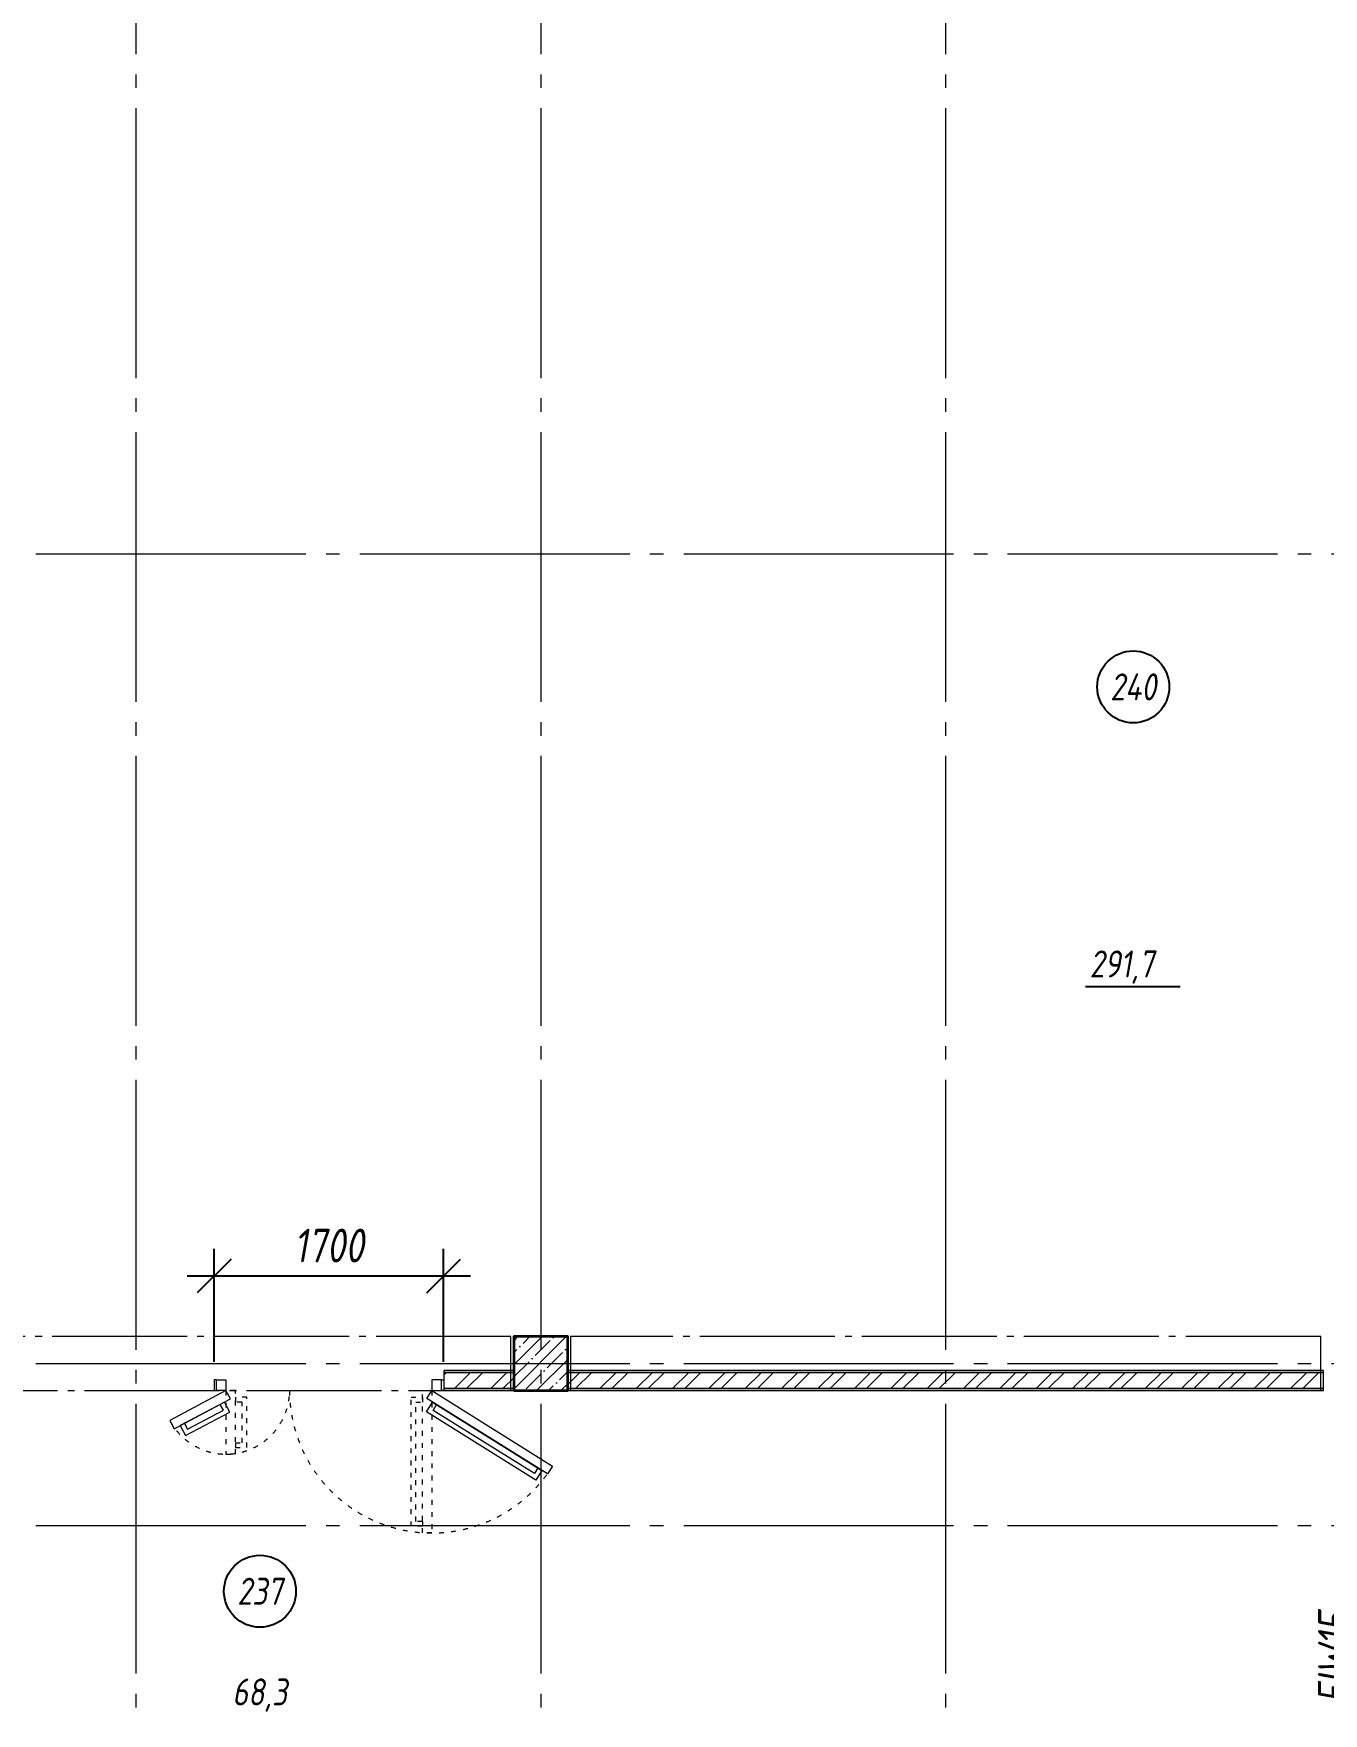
# Model space of a CAD drawing. Header units: millimetres. Extents: x -85420 to 1195317, y -69347 to 470418.
# Drawn here: x 462189 to 471746, y 56184 to 68632 of the extents above; entities that cross this region are included whole.
import ezdxf
from ezdxf.enums import TextEntityAlignment as Align

# ---------------------------------------------------------------- set-up
doc = ezdxf.new("R2010")
doc.units = ezdxf.units.MM
for name, pattern in [('ACAD_ISO03W100', [30, 12, -18]), ('GOST2.303 6', [12, 8, -1.5, 1, -1.5]), ('ГОСТ 2.303 4', [7, 5, -2, 0]), ('ГОСТ 2.303 5', [24, 20, -1.5, 1, -1.5]), ('ГОСТ 2.303 6', [12, 8, -1.5, 1, -1.5]), ('осевая', [50.8, 31.75, -6.35, 6.35, -6.35])]:
    doc.linetypes.add(name, pattern=pattern)
for name, color, linetype, lineweight in [('!ФС_Ригели_балки', 251, 'ГОСТ 2.303 6', 15), ('+АР_Осевые линии', 252, 'GOST2.303 6', 9), ('АР_Двери', 7, 'Continuous', 0), ('АР_Колонны', 5, 'Continuous', 35), ('АР_колонны штриховка', 193, 'Continuous', 5), ('Колонны', 7, 'Continuous', 25), ('СПДС_+АР_Стены', 250, 'Continuous', 20), ('СПДС_РАЗМЕРЫ', 252, 'Continuous', 0), ('ЭКСПЛИКАЦИЯ', 7, 'Continuous', 5)]:
    doc.layers.add(name, color=color, linetype=linetype, lineweight=lineweight)
doc.layers.add('ОСИ', color=7, linetype='осевая', lineweight=13, true_color=0x999999)
doc.layers.add('ПБ_граница', color=7, linetype='ГОСТ 2.303 4', lineweight=40, true_color=0xdb0000)
doc.styles.add('ГОСТ 2.304', font='CS_Gost2304.shx', dxfattribs={"oblique": 10})
doc.dimstyles.new('СПДС', dxfattribs={"dimscale": 100, "dimtxt": 2.5, "dimasz": 2.5, "dimexe": 2, "dimexo": 0.625, "dimgap": 1, "dimtad": 1, "dimdec": 0, "dimrnd": 5, "dimtxsty": 'ГОСТ 2.304', "dimblk": 'OBLIQUE', "dimblk1": 'OBLIQUE', "dimblk2": 'OBLIQUE', "dimcen": 2.5, "dimdle": 2, "dimadec": 0, "dimazin": 2, "dimtfac": 0.75, "dimtdec": 4, "dimtmove": 1, "dimatfit": 3, "dimfxl": 1, "dimtfill": 1, "dimtolj": 1, "dimarcsym": 1})
pattern_1 = [(45, (0, 0), (0, -269.40768), []), (45, (5792.26, -5971.88), (-269.40768, 0), [])]

# ---------------------------------------------------------------- blocks, each defined once
blk = doc.blocks.new('A$C73726BED')
for points in [[(-283, 1896), (-62, 1480), (0, 1513), (-221, 1929)], [(-334, 1812), (-160, 1485), (-85, 1524), (-259, 1852)], [(-287, 1798), (-146, 1532), (-102, 1555), (-243, 1821)], [(-86, -18), (-592, -828), (-664, -783), (-158, 27)], [(0, -13), (-559, -907), (-618, -870), (-59, 24)], [(-104, -48), (-573, -798), (-615, -772), (-147, -22)]]:
    blk.add_lwpolyline(points, close=True)
at = {"linetype": 'ACAD_ISO03W100', "ltscale": 3}
for points in [[(-471, 1443), (0, 1443), (0, 1513), (-471, 1513)], [(0, -13), (-1055, -13), (-1055, 57), (0, 57)]]:
    blk.add_lwpolyline(points, close=True, dxfattribs=at)
for points in [[(80, 1600), (0, 1600), (0, 1583), (80, 1583), (80, 1600)], [(0, 1583), (80, 1583), (80, 1513), (50, 1513), (50, 1513), (0, 1513), (0, 1583)], [(0, -83), (80, -83), (80, -13), (50, -13), (50, -13), (0, -13), (0, -83)], [(80, -100), (0, -100), (0, -83), (80, -83), (80, -100)]]:
    blk.add_lwpolyline(points)
for points in [[(-386, 1443), (-421, 1443), (-421, 1358), (-50, 1358), (-50, 1443), (-85, 1443)], [(-386, 1443), (-386, 1393), (-85, 1393), (-85, 1443)], [(-970, 57), (-1005, 57), (-1005, 142), (-50, 142), (-50, 57), (-85, 57)], [(-970, 57), (-970, 107), (-85, 107), (-85, 57)]]:
    blk.add_lwpolyline(points, dxfattribs=at)
for centre, radius, start, end in [((0, 1513), 471, 118, 270), ((0, -13), 1055, 90, 238)]:
    blk.add_arc(centre, radius, start, end, dxfattribs=at)
blk = doc.blocks.new('_Oblique')
at = {"color": 0, "linetype": 'ByBlock', "lineweight": -2}
blk.add_line((-0.5, -0.5), (0.5, 0.5), dxfattribs=at)
blk = doc.blocks.new('*D381')
at = {"layer": 'Defpoints', "color": 0, "ltscale": 100, "transparency": 16777216}
for p in [(465227, 59426), (463527, 58726), (465227, 58726)]:
    blk.add_point(p, dxfattribs=at)
at = {"layer": 'СПДС_РАЗМЕРЫ', "color": 0, "lineweight": -2, "ltscale": 100, "transparency": 16777216}
for p, q in [((463527, 58789), (463527, 59626)), ((465227, 58789), (465227, 59626)), ((463327, 59426), (465427, 59426))]:
    blk.add_line(p, q, dxfattribs=at)
at = {"layer": 'СПДС_РАЗМЕРЫ', "color": 0, "lineweight": -2, "ltscale": 100, "transparency": 16777216, "xscale": 250, "yscale": 250, "zscale": 250}
for p, rotation in [((463527, 59426), 180.0000230417176), ((465227, 59426), 2.304171751710753e-05)]:
    blk.add_blockref('_Oblique', p, dxfattribs=dict(at, rotation=rotation))
at = {"layer": 'СПДС_РАЗМЕРЫ', "color": 0, "ltscale": 100, "transparency": 16777216, "insert": (464377, 59651), "char_height": 250, "attachment_point": 5, "rotation": 0, "style": 'ГОСТ 2.304', "bg_fill": 3, "box_fill_scale": 1.1, "bg_fill_color": 256, "bg_fill_true_color": 13158600, "bg_fill_transparency": 0}
blk.add_mtext('\\A1;1700', dxfattribs=at)
blk = doc.blocks.new('Колонна 400х400')
at = {"layer": 'АР_колонны штриховка'}
h = blk.add_hatch(dxfattribs=at)
h.set_pattern_fill('ANSI35', color=256, scale=20)
h.set_pattern_definition([(45, (-139655.88, -114865.3), (-89.80256, 89.80256), []), (45, (-139566.07, -114865.3), (-89.80256, 89.80256), [158.75, -31.75, 0, -31.75])])
h.paths.add_polyline_path([(0, 0), (400, 0), (400, 400), (0, 400)])
at = {"layer": 'АР_Колонны'}
blk.add_lwpolyline([(0, 0), (400, 0), (400, 400), (0, 400)], close=True, dxfattribs=at)
blk = doc.blocks.new('*U49')
at = {"linetype": 'ГОСТ 2.303 5', "ltscale": 50}
blk.add_lwpolyline([(5560, 400), (0, 400), (0, 0), (5560, 0)], close=True, dxfattribs=at)
blk = doc.blocks.new('Из_буфера30619')
for p in [(18000, -12000), (24000, -12000)]:
    blk.add_blockref('*U49', p)
blk = doc.blocks.new('A$C314F1C93')
at = {"layer": '+АР_Осевые линии', "linetype": 'ГОСТ 2.303 5', "lineweight": 0, "ltscale": 100}
for p, q in [((32540, 64752.7), (32540, -9752.2)), ((35540, 64752.7), (35540, -9752.2)), ((38540, 64752.7), (38540, -9752.2))]:
    blk.add_line(p, q, dxfattribs=at)
for points in [[(-4200, 49450), (75280, 49450)], [(-4200, 43450), (75280, 43450)], [(-4200, 42250), (75280, 42250)]]:
    blk.add_lwpolyline(points, dxfattribs=at)

msp = doc.modelspace()

# ---------------------------------------------------------------- block references
at = {"layer": 'ОСИ', "ltscale": 40}
msp.add_blockref('A$C314F1C93', (430406.4, 15326.4, 0), dxfattribs=at)

# ---------------------------------------------------------------- next in the draw order: hatches: boundary and pattern name
at = {"layer": 'СПДС_+АР_Стены', "lineweight": 15, "ltscale": 100}
h = msp.add_hatch(dxfattribs=at)
h.set_pattern_fill('КИРПИЧ', color=1, scale=20, style=0, pattern_type=2)
h.set_pattern_definition(pattern_1)
h.paths.add_polyline_path([(466146.4, 58591.4), (471746.4, 58591.4), (471746.4, 58711.4), (466146.4, 58711.4)], flags=0)

# ---------------------------------------------------------------- next in the draw order: linework, layer by layer
at = {"layer": 'СПДС_+АР_Стены', "ltscale": 100}
for points in [[(466146.4, 58711.4), (471746.4, 58711.4), (471746.4, 58726.4), (466146.4, 58726.4), (466146.4, 58711.4)], [(466146.4, 58591.4), (471746.4, 58591.4), (471746.4, 58711.4), (466146.4, 58711.4), (466146.4, 58591.4)], [(465746.4, 58591.4), (465227.5, 58591.4), (465227.5, 58576.4), (465746.4, 58576.4), (465746.4, 58591.4)], [(471746.4, 58591.4), (466146.4, 58591.4), (466146.4, 58576.4), (471746.4, 58576.4), (471746.4, 58591.4)]]:
    msp.add_lwpolyline(points, close=True, dxfattribs=at)
at = {"layer": 'ЭКСПЛИКАЦИЯ', "linetype": 'Continuous', "lineweight": 25, "ltscale": 100}
msp.add_line((469984.5, 61570.9), (470684.5, 61570.9), dxfattribs=at)
for centre in [(470337.3, 63790.9), (463866.3, 57089.3)]:
    msp.add_circle(centre, 266.7, dxfattribs=at)

# ---------------------------------------------------------------- next in the draw order: block references
at = {"layer": '!ФС_Ригели_балки'}
msp.add_blockref('Из_буфера30619', (442166.4, 70576.4, 0), dxfattribs=at)
at = {"layer": 'АР_Двери', "rotation": 90}
msp.add_blockref('A$C73726BED', (465127.5, 58576.4, 0), dxfattribs=at)
at = {"layer": 'Колонны'}
msp.add_blockref('Колонна 400х400', (465746.4, 58576.4, 0), dxfattribs=at)

# ---------------------------------------------------------------- next in the draw order: texts
at = {"layer": 'ЭКСПЛИКАЦИЯ', "linetype": 'Continuous', "lineweight": 25, "ltscale": 100, "style": 'ГОСТ 2.304', "oblique": 10}
for s, p in [('240', (470337.3, 63790.9)), ('237', (463866.3, 57089.3))]:
    msp.add_text(s, height=200, dxfattribs=at).set_placement(p, align=Align.MIDDLE_CENTER)
for s, p in [('291,7', (470014.5, 61837.6)), ('68,3', (463661.8, 56443.3))]:
    msp.add_text(s, height=200, dxfattribs=at).set_placement(p, align=Align.TOP_LEFT)

# ---------------------------------------------------------------- next in the draw order: texts
at = {"layer": 'ПБ_граница', "linetype": 'ByBlock', "lineweight": 0, "ltscale": 100, "insert": (471831.4, 56594.3, 0), "char_height": 250, "width": 1, "attachment_point": 5, "rotation": 90, "line_spacing_factor": 0.5, "style": 'ГОСТ 2.304', "bg_fill": 3, "box_fill_scale": 1.2, "bg_fill_color": 1, "bg_fill_transparency": 0}
msp.add_mtext('EIW15', dxfattribs=at)

# ---------------------------------------------------------------- next in the draw order: dimensions: what is measured, and where the dimension line sits
at = {"layer": 'СПДС_РАЗМЕРЫ', "ltscale": 100}
dim = msp.add_linear_dim(base=(465227.5, 59426.4, 0), p1=(463527.5, 58726.4, 0), p2=(465227.5, 58726.4, 0), angle=0.00002, dimstyle='СПДС', dxfattribs=at)
dim.commit()
dim.dimension.update_dxf_attribs({"geometry": '*D381', "text_midpoint": (464377.5, 59651.4, 0)})

# ---------------------------------------------------------------- next in the draw order: hatches: boundary and pattern name
at = {"layer": 'СПДС_+АР_Стены', "lineweight": 15, "ltscale": 100}
h = msp.add_hatch(dxfattribs=at)
h.set_pattern_fill('КИРПИЧ', color=1, scale=20, style=0, pattern_type=2)
h.set_pattern_definition(pattern_1)
h.paths.add_polyline_path([(465227.5, 58591.4), (465746.4, 58591.4), (465746.4, 58711.4), (465227.5, 58711.4)], flags=0)

# ---------------------------------------------------------------- next in the draw order: linework, layer by layer
at = {"layer": 'СПДС_+АР_Стены', "ltscale": 100}
for points in [[(465227.5, 58711.4), (465746.4, 58711.4), (465746.4, 58726.4), (465227.5, 58726.4), (465227.5, 58711.4)], [(465227.5, 58591.4), (465746.4, 58591.4), (465746.4, 58711.4), (465227.5, 58711.4), (465227.5, 58591.4)]]:
    msp.add_lwpolyline(points, close=True, dxfattribs=at)

doc.saveas('drawing.dxf')
